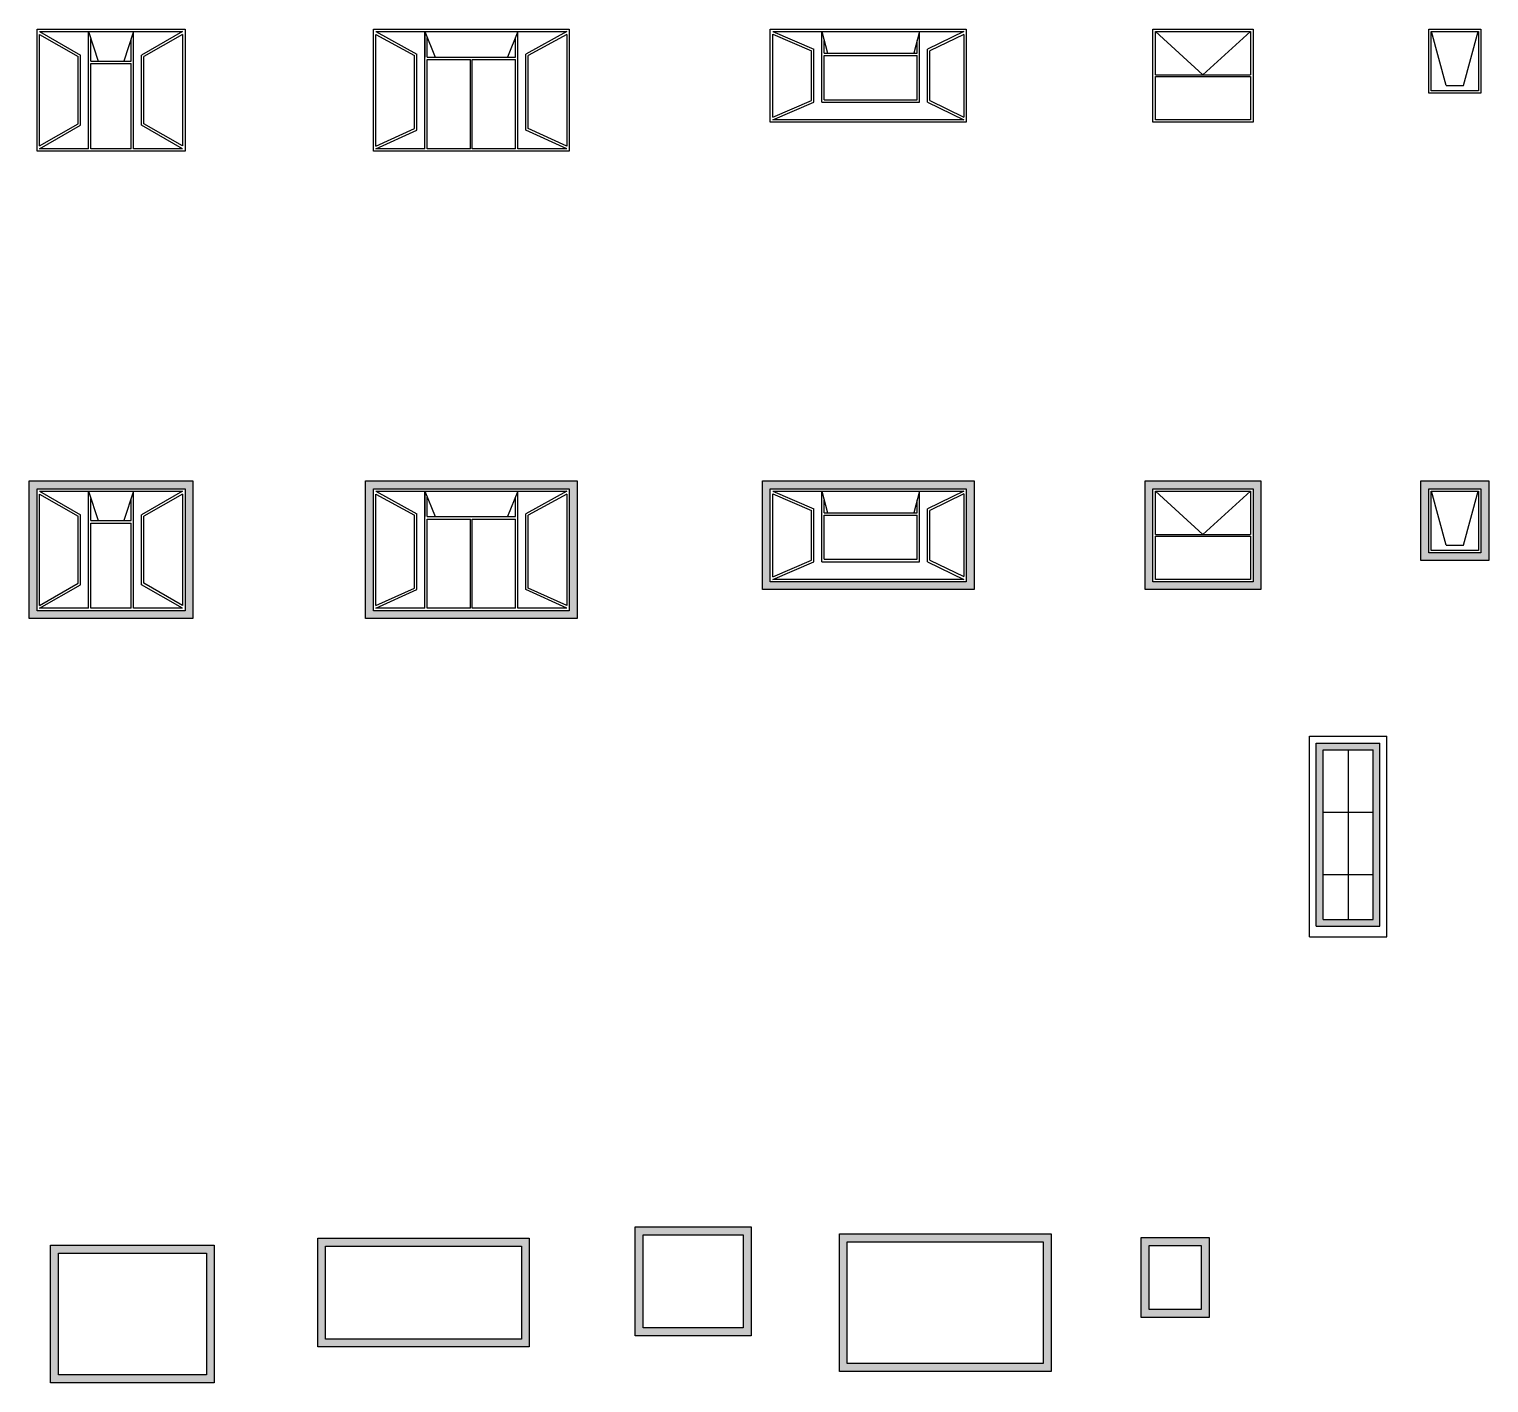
# Model space of a CAD drawing. Header units: millimetres. Extents: x 5556507 to 5811433, y 7824531 to 7923252.
# Drawn here: x 5564168 to 5579068, y 7899819 to 7913636 of the extents above; entities that cross this region are included whole.
import ezdxf

# ---------------------------------------------------------------- set-up
doc = ezdxf.new("R2010")
doc.units = ezdxf.units.MM
for name, color, linetype in [('blocks', 31, 'Continuous'), ('wall hatch', 252, 'Continuous'), ('windows', 22, 'Continuous')]:
    doc.layers.add(name, color=color, linetype=linetype)

# ---------------------------------------------------------------- blocks, each defined once
blk = doc.blocks.new('ND4F')
at = {"layer": 'windows'}
for p, q in [((25, 1220), (445, 980)), ((525, 25), (525, 1220)), ((525, 1220), (625, 920)), ((986, 1220), (886, 920)), ((986, 25), (986, 1220)), ((1486, 1220), (1066, 980)), ((25, 1191), (420, 965)), ((550, 920), (550, 1145)), ((961, 920), (961, 1145)), ((1486, 1191), (1091, 965)), ((420, 280), (420, 965)), ((445, 265), (445, 980)), ((550, 920), (961, 920)), ((550, 25), (550, 895)), ((550, 895), (961, 895)), ((961, 25), (961, 895)), ((1066, 265), (1066, 980)), ((1091, 280), (1091, 965)), ((25, 54), (420, 280)), ((25, 25), (445, 265)), ((1486, 25), (1066, 265)), ((1486, 54), (1091, 280))]:
    blk.add_line(p, q, dxfattribs=at)
blk.add_lwpolyline([(0, 1245), (1511, 1245), (1511, 0), (0, 0)], close=True, dxfattribs=at)
for points in [[(25, 1220), (1486, 1220)], [(25, 54), (25, 1191)], [(1486, 1191), (1486, 54)], [(525, 25), (25, 25)], [(961, 25), (550, 25)], [(1486, 25), (986, 25)]]:
    blk.add_lwpolyline(points, dxfattribs=at)
blk = doc.blocks.new('ND22F')
at = {"layer": 'windows'}
for p, q in [((25, 1220), (445, 990)), ((525, 25), (525, 1220)), ((525, 1220), (525, 960)), ((525, 1220), (630, 960)), ((1475, 1220), (1370, 960)), ((1475, 25), (1475, 1220)), ((1975, 1220), (1555, 990)), ((25, 1191), (420, 975)), ((550, 960), (550, 1158)), ((1450, 960), (1450, 1158)), ((1975, 1191), (1580, 975)), ((420, 231), (420, 975)), ((445, 215), (445, 990)), ((550, 960), (1450, 960)), ((550, 960), (630, 960)), ((550, 25), (550, 935)), ((550, 935), (992, 935)), ((992, 25), (992, 935)), ((1008, 25), (1008, 935)), ((1008, 935), (1450, 935)), ((1450, 25), (1450, 935)), ((1475, 25), (1475, 935)), ((1555, 215), (1555, 990)), ((1580, 231), (1580, 975)), ((25, 52), (420, 231)), ((25, 25), (445, 215)), ((1975, 25), (1555, 215)), ((1975, 52), (1580, 231))]:
    blk.add_line(p, q, dxfattribs=at)
blk.add_lwpolyline([(0, 1245), (2000, 1245), (2000, 0), (0, 0)], close=True, dxfattribs=at)
for points in [[(25, 1220), (1975, 1220)], [(25, 52), (25, 1191)], [(1975, 1191), (1975, 52)], [(525, 25), (25, 25)], [(992, 25), (550, 25)], [(1450, 25), (1008, 25)], [(1975, 25), (1475, 25)]]:
    blk.add_lwpolyline(points, dxfattribs=at)
blk = doc.blocks.new('NC22F')
at = {"layer": 'windows'}
for p, q in [((25, 925), (445, 745)), ((25, 898), (420, 729)), ((525, 205), (525, 925)), ((525, 925), (585, 705)), ((1525, 925), (1465, 705)), ((1525, 205), (1525, 925)), ((1975, 925), (1605, 745)), ((1975, 897), (1630, 729)), ((445, 205), (445, 745)), ((550, 705), (550, 833)), ((1500, 705), (1500, 833)), ((1605, 205), (1605, 745)), ((420, 221), (420, 729)), ((550, 705), (1500, 705)), ((550, 230), (550, 680)), ((550, 680), (1500, 680)), ((1500, 230), (1500, 680)), ((1630, 221), (1630, 729)), ((25, 52), (420, 221)), ((25, 25), (445, 205)), ((525, 205), (1525, 205)), ((550, 230), (1500, 230)), ((1605, 205), (1975, 25)), ((1630, 221), (1975, 53))]:
    blk.add_line(p, q, dxfattribs=at)
blk.add_lwpolyline([(0, 950), (2000, 950), (2000, 0), (0, 0)], close=True, dxfattribs=at)
for points in [[(25, 925), (1975, 925)], [(25, 52), (25, 898)], [(1975, 897), (1975, 53)], [(1975, 25), (25, 25)]]:
    blk.add_lwpolyline(points, dxfattribs=at)
blk = doc.blocks.new('NCTX7S')
at = {"layer": 'windows'}
for p, q in [((511, 483.3), (25, 925)), ((511, 483.3), (997, 925)), ((25, 483.3), (997, 483.3)), ((25, 466.7), (997, 466.7))]:
    blk.add_line(p, q, dxfattribs=at)
blk.add_lwpolyline([(0, 950), (1022, 950), (1022, 0), (0, 0)], close=True, dxfattribs=at)
for points in [[(25, 483.3), (25, 925), (997, 925), (997, 483.3)], [(997, 466.7), (997, 25), (25, 25), (25, 466.7)]]:
    blk.add_lwpolyline(points, dxfattribs=at)
blk = doc.blocks.new('NE1')
at = {"layer": 'windows'}
for p, q in [((177, 79), (29, 629)), ((356, 79), (504, 629)), ((177, 79), (356, 79))]:
    blk.add_line(p, q, dxfattribs=at)
for points in [[(0, 654), (533, 654), (533, 0), (0, 0)], [(25, 629), (508, 629), (508, 25), (25, 25)]]:
    blk.add_lwpolyline(points, close=True, dxfattribs=at)
blk = doc.blocks.new('DOOR')
h = blk.add_hatch(color=256)
h.dxf.hatch_style = 1
h.paths.add_polyline_path([(70, 110), (720, 110), (720, 1980), (70, 1980)])
h.paths.add_polyline_path([(140, 1910), (650, 1910), (650, 180), (140, 180)], flags=16)
for p, q in [((0, 0), (0, 2050)), ((0, 2050), (790, 2050)), ((70, 110), (70, 1980)), ((70, 1980), (720, 1980)), ((720, 110), (720, 1980)), ((790, 0), (790, 2050)), ((140, 180), (140, 1910)), ((140, 1910), (650, 1910)), ((395, 1910), (395, 180)), ((650, 180), (650, 1910)), ((140, 1274), (650, 1274)), ((140, 637), (650, 637)), ((140, 180), (650, 180)), ((0, 70), (0, 110)), ((0, 0), (790, 0)), ((70, 110), (720, 110))]:
    blk.add_line(p, q)

msp = doc.modelspace()

# ---------------------------------------------------------------- hatches: boundary and pattern name
at = {"layer": 'wall hatch'}
h = msp.add_hatch(color=256, dxfattribs=at)
h.paths.add_polyline_path([(5564168.301, 7909025.488), (5564168.301, 7907620.488), (5565839.301, 7907620.488), (5565839.301, 7909025.488)])
h.paths.add_polyline_path([(5564248.301, 7908945.488), (5564248.301, 7907700.488), (5565759.301, 7907700.488), (5565759.301, 7908945.488)], flags=16)
h = msp.add_hatch(color=256, dxfattribs=at)
h.paths.add_polyline_path([(5567601.868, 7909025.488), (5567601.868, 7907620.488), (5569761.868, 7907620.488), (5569761.868, 7909025.488)])
h.paths.add_polyline_path([(5567681.868, 7907700.488), (5569681.868, 7907700.488), (5569681.868, 7908945.488), (5567681.868, 7908945.488)], flags=16)
h = msp.add_hatch(color=256, dxfattribs=at)
h.paths.add_polyline_path([(5571653.114, 7909025.488), (5571653.114, 7907915.488), (5573813.114, 7907915.488), (5573813.114, 7909025.488)])
h.paths.add_polyline_path([(5571733.114, 7907995.488), (5573733.114, 7907995.488), (5573733.114, 7908945.488), (5571733.114, 7908945.488)], flags=16)
h = msp.add_hatch(color=256, dxfattribs=at)
h.paths.add_polyline_path([(5575559.023, 7907915.488), (5576741.023, 7907915.488), (5576741.023, 7909025.488), (5575559.023, 7909025.488)])
h.paths.add_polyline_path([(5576661.023, 7908945.488), (5576661.023, 7907995.488), (5575639.023, 7907995.488), (5575639.023, 7908945.488)], flags=16)
h = msp.add_hatch(color=8, dxfattribs=at)
h.paths.add_polyline_path([(5578374.912, 7909025.488), (5578374.912, 7908211.488), (5579067.912, 7908211.488), (5579067.912, 7909025.488)])
h.paths.add_polyline_path([(5578454.912, 7908291.488), (5578987.912, 7908291.488), (5578987.912, 7908945.488), (5578454.912, 7908945.488)], flags=16)
h = msp.add_hatch(color=256, dxfattribs=at)
h.paths.add_polyline_path([(5567113.134, 7901294.7), (5567113.134, 7900184.7), (5569273.134, 7900184.7), (5569273.134, 7901294.7)])
h.paths.add_polyline_path([(5567193.134, 7900264.7), (5569193.134, 7900264.7), (5569193.134, 7901214.7), (5567193.134, 7901214.7)], flags=16)
h = msp.add_hatch(color=256, dxfattribs=at)
h.paths.add_polyline_path([(5570355.009, 7900299.792), (5571537.009, 7900299.792), (5571537.009, 7901409.792), (5570355.009, 7901409.792)])
h.paths.add_polyline_path([(5571457.009, 7901329.792), (5571457.009, 7900379.792), (5570435.009, 7900379.792), (5570435.009, 7901329.792)], flags=16)
h = msp.add_hatch(color=256, dxfattribs=at)
h.paths.add_polyline_path([(5572439.338, 7901339.577), (5572439.338, 7899934.577), (5574599.338, 7899934.577), (5574599.338, 7901339.577)])
h.paths.add_polyline_path([(5572519.338, 7900014.577), (5574519.338, 7900014.577), (5574519.338, 7901259.577), (5572519.338, 7901259.577)], flags=16)
h = msp.add_hatch(color=8, dxfattribs=at)
h.paths.add_polyline_path([(5575520.176, 7901300.987), (5575520.176, 7900486.987), (5576213.176, 7900486.987), (5576213.176, 7901300.987)])
h.paths.add_polyline_path([(5575600.176, 7900566.987), (5576133.176, 7900566.987), (5576133.176, 7901220.987), (5575600.176, 7901220.987)], flags=16)
h = msp.add_hatch(color=256, dxfattribs=at)
h.paths.add_polyline_path([(5564386.635, 7901224.02), (5564386.635, 7899819.02), (5566057.635, 7899819.02), (5566057.635, 7901224.02)])
h.paths.add_polyline_path([(5564466.635, 7901144.02), (5564466.635, 7899899.02), (5565977.635, 7899899.02), (5565977.635, 7901144.02)], flags=16)

# ---------------------------------------------------------------- linework, layer by layer
for p, q in [((5564168.301, 7909025.488), (5565839.301, 7909025.488)), ((5564168.301, 7907620.488), (5564168.301, 7909025.488)), ((5565839.301, 7909025.488), (5565839.301, 7907620.488)), ((5564248.301, 7908945.488), (5565759.301, 7908945.488)), ((5564248.301, 7907700.488), (5564248.301, 7908945.488)), ((5565759.301, 7908945.488), (5565759.301, 7907700.488)), ((5565759.301, 7907700.488), (5564248.301, 7907700.488)), ((5565839.301, 7907620.488), (5564168.301, 7907620.488)), ((5564386.635, 7901224.02), (5566057.635, 7901224.02)), ((5564386.635, 7899819.02), (5564386.635, 7901224.02)), ((5564466.635, 7901144.02), (5565977.635, 7901144.02)), ((5564466.635, 7899899.02), (5564466.635, 7901144.02)), ((5565977.635, 7901144.02), (5565977.635, 7899899.02)), ((5566057.635, 7901224.02), (5566057.635, 7899819.02)), ((5566057.635, 7899819.02), (5564386.635, 7899819.02)), ((5565977.635, 7899899.02), (5564466.635, 7899899.02))]:
    msp.add_line(p, q)
for points in [[(5567601.868, 7909025.488), (5569761.868, 7909025.488), (5569761.868, 7907620.488), (5567601.868, 7907620.488)], [(5571653.114, 7909025.488), (5573813.114, 7909025.488), (5573813.114, 7907915.488), (5571653.114, 7907915.488)], [(5575559.023, 7909025.488), (5576741.023, 7909025.488), (5576741.023, 7907915.488), (5575559.023, 7907915.488)], [(5578374.912, 7909025.488), (5579067.912, 7909025.488), (5579067.912, 7908211.488), (5578374.912, 7908211.488)], [(5567681.868, 7908945.488), (5569681.868, 7908945.488), (5569681.868, 7907700.488), (5567681.868, 7907700.488)], [(5571733.114, 7908945.488), (5573733.114, 7908945.488), (5573733.114, 7907995.488), (5571733.114, 7907995.488)], [(5575639.023, 7908945.488), (5576661.023, 7908945.488), (5576661.023, 7907995.488), (5575639.023, 7907995.488)], [(5578454.912, 7908945.488), (5578987.912, 7908945.488), (5578987.912, 7908291.488), (5578454.912, 7908291.488)], [(5567113.134, 7901294.7), (5569273.134, 7901294.7), (5569273.134, 7900184.7), (5567113.134, 7900184.7)], [(5570355.009, 7901409.792), (5571537.009, 7901409.792), (5571537.009, 7900299.792), (5570355.009, 7900299.792)], [(5570435.009, 7901329.792), (5571457.009, 7901329.792), (5571457.009, 7900379.792), (5570435.009, 7900379.792)], [(5572439.338, 7901339.577), (5574599.338, 7901339.577), (5574599.338, 7899934.577), (5572439.338, 7899934.577)], [(5575520.176, 7901300.987), (5576213.176, 7901300.987), (5576213.176, 7900486.987), (5575520.176, 7900486.987)], [(5567193.134, 7901214.7), (5569193.134, 7901214.7), (5569193.134, 7900264.7), (5567193.134, 7900264.7)], [(5572519.338, 7901259.577), (5574519.338, 7901259.577), (5574519.338, 7900014.577), (5572519.338, 7900014.577)], [(5575600.176, 7901220.987), (5576133.176, 7901220.987), (5576133.176, 7900566.987), (5575600.176, 7900566.987)]]:
    msp.add_lwpolyline(points, close=True)

# ---------------------------------------------------------------- block references
for name, p in [('ND4F', (5564248.301, 7912391.344)), ('ND22F', (5567681.868, 7912391.344)), ('NC22F', (5571733.114, 7912686.344)), ('NCTX7S', (5575639.023, 7912686.344)), ('NE1', (5578454.912, 7912982.344)), ('ND4F', (5564248.301, 7907700.488)), ('ND22F', (5567681.868, 7907700.488)), ('NC22F', (5571733.114, 7907995.488)), ('NCTX7S', (5575639.023, 7907995.488)), ('NE1', (5578454.912, 7908291.488))]:
    msp.add_blockref(name, p)
at = {"layer": 'blocks'}
msp.add_blockref('DOOR', (5577236.3, 7904369.779), dxfattribs=at)

doc.saveas('drawing.dxf')
